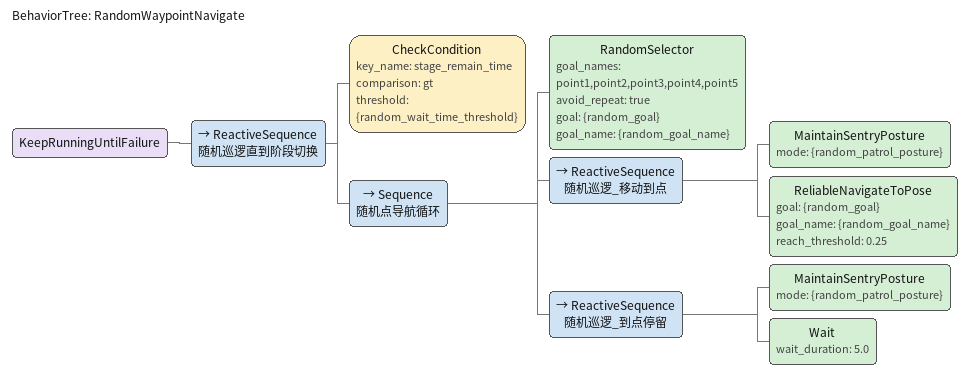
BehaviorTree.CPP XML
<?xml version="1.0" encoding="UTF-8"?>
<root BTCPP_format="4">
  <BehaviorTree ID="RandomWaypointNavigate">
    <KeepRunningUntilFailure>
      <ReactiveSequence name="随机巡逻直到阶段切换">
        <CheckCondition
          key_name="stage_remain_time"
          comparison="gt"
          threshold="{random_wait_time_threshold}"/>
        <Sequence name="随机点导航循环">
          <RandomSelector
            goal_names="point1,point2,point3,point4,point5"
            avoid_repeat="true"
            goal="{random_goal}"
            goal_name="{random_goal_name}"/>
          <ReactiveSequence name="随机巡逻_移动到点">
            <MaintainSentryPosture mode="{random_patrol_posture}"/>
            <ReliableNavigateToPose
              goal="{random_goal}"
              goal_name="{random_goal_name}"
              reach_threshold="0.25"/>
          </ReactiveSequence>
          <ReactiveSequence name="随机巡逻_到点停留">
            <MaintainSentryPosture mode="{random_patrol_posture}"/>
            <Wait wait_duration="5.0"/>
          </ReactiveSequence>
        </Sequence>
      </ReactiveSequence>
    </KeepRunningUntilFailure>
  </BehaviorTree>
</root>
